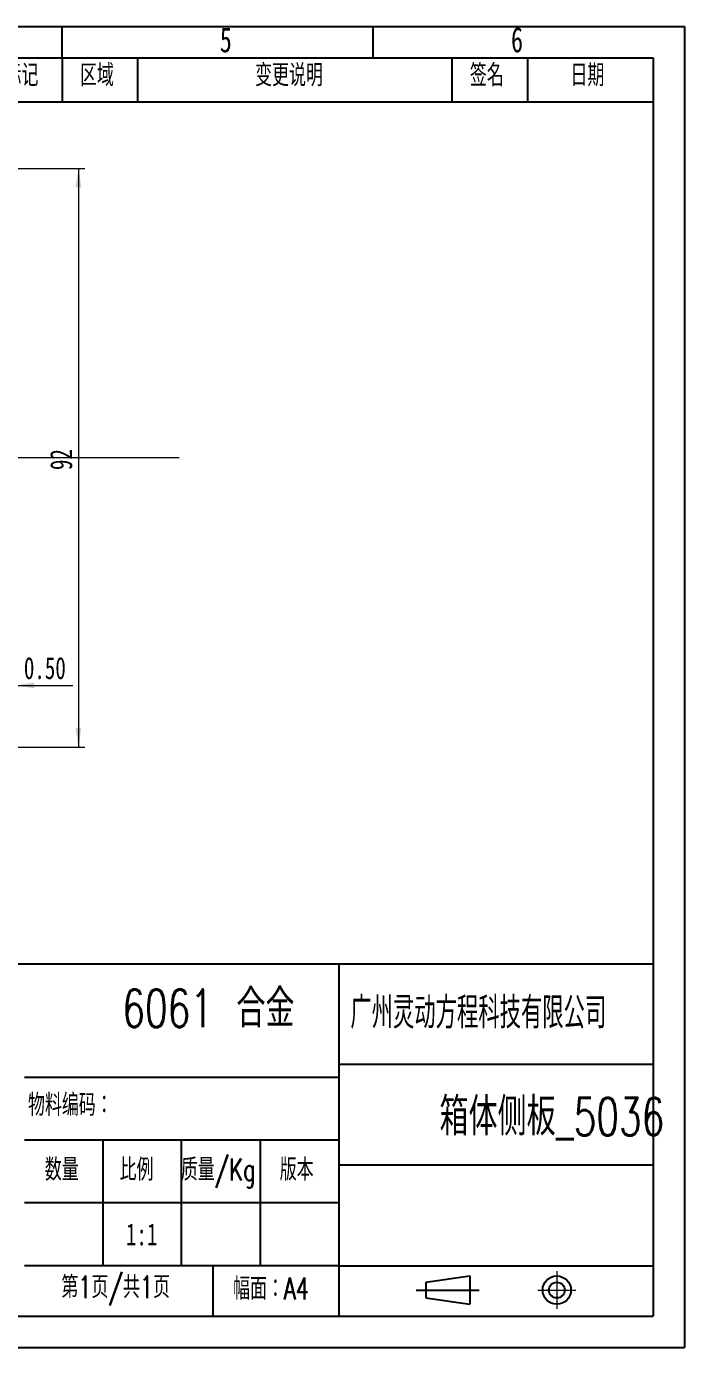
# Model space of a CAD drawing. Header units: millimetres. Extents: x 0 to 297, y 0 to 210.
# Drawn here: x 192.3 to 297, y 0 to 210 of the extents above; entities that cross this region are included whole.
import ezdxf

# ---------------------------------------------------------------- set-up
doc = ezdxf.new("R2010")
doc.units = ezdxf.units.MM
doc.linetypes.add('SLD-中心线', pattern=[34.29, 30.48, -1.27, 1.27, -1.27])
doc.linetypes.add('SLD-实线', pattern=[0])
for name, color, linetype in [('中心线层', 1, 'SLD-中心线'), ('尺寸线层', 83, 'SLD-实线'), ('文本', 7, 'SLD-实线')]:
    doc.layers.add(name, color=color, linetype=linetype)
doc.styles.add('SLDTEXTSTYLE0', font='TXT', dxfattribs={"width": 0.7, "bigfont": 'bigfont'})
doc.styles.add('SLDTEXTSTYLE1', font='TXT', dxfattribs={"width": 0.7})
doc.styles.add('SLDTEXTSTYLE2', font='TXT', dxfattribs={"width": 0.616621, "bigfont": 'bigfont'})
doc.dimstyles.new('SLDDIMSTYLE0', dxfattribs={"dimtxt": 3.5, "dimasz": 3, "dimexe": 0, "dimexo": 0.0625, "dimgap": 0.875, "dimtad": 2, "dimrnd": 1e-09, "dimzin": 12, "dimdsep": 46, "dimtxsty": 'SLDTEXTSTYLE1', "dimsah": 1, "dimcen": 0.09, "dimadec": 0, "dimazin": 3, "dimtfac": 1, "dimtofl": 0, "dimtmove": 0, "dimatfit": 3, "dimfxl": 0, "dimfrac": 2, "dimtolj": 1, "dimtzin": 12, "dimarcsym": 0})
doc.dimstyles.new('SLDDIMSTYLE5', dxfattribs={"dimtxt": 3.5, "dimasz": 3, "dimexe": 0, "dimexo": 0.0625, "dimgap": 0.875, "dimtad": 2, "dimrnd": 1e-09, "dimzin": 0, "dimdsep": 46, "dimtxsty": 'SLDTEXTSTYLE1', "dimsah": 1, "dimcen": 0.09, "dimadec": 0, "dimazin": 0, "dimtfac": 1, "dimtmove": 0, "dimatfit": 0, "dimfxl": 0, "dimfrac": 2, "dimtolj": 1, "dimtzin": 12, "dimarcsym": 0})

# ---------------------------------------------------------------- blocks, each defined once
blk = doc.blocks.new('SW_TABLEANNOTATION_0')
at = {"color": 0}
for p, q in [((0, 0), (0, -7)), ((0, 0), (12, 0)), ((12, 0), (12, -7)), ((12, 0), (24, 0)), ((24, 0), (24, -7)), ((24, 0), (74, 0)), ((74, 0), (74, -7)), ((74, 0), (86, 0)), ((86, 0), (86, -7)), ((86, 0), (106, 0)), ((106, 0), (106, -7)), ((0, -7), (12, -7)), ((12, -7), (24, -7)), ((24, -7), (74, -7)), ((74, -7), (86, -7)), ((86, -7), (106, -7))]:
    blk.add_line(p, q, dxfattribs=at)
at = {"color": 0, "char_height": 3.5, "attachment_point": 1, "style": 'SLDTEXTSTYLE0'}
for s, insert in [('标记', (2.85, -1.01)), ('区域', (14.85, -1.01)), ('变更说明', (42.7, -1.01)), ('签名', (76.85, -1.01)), ('日期', (92.85, -1.01))]:
    blk.add_mtext(s, dxfattribs=dict(at, insert=insert))
blk = doc.blocks.new('_D_1')
at = {"layer": '尺寸线层', "linetype": 'SLD-实线', "lineweight": 18}
for p, q in [((189.61, 187.44), (201.61, 187.44)), ((200.61, 187.44), (200.61, 95.44)), ((189.61, 95.44), (201.61, 95.44))]:
    blk.add_line(p, q, dxfattribs=at)
for points in [[(200.61, 187.44), (200.16, 184.44), (201.06, 184.44)], [(200.61, 95.44), (201.06, 98.44), (200.16, 98.44)]]:
    blk.add_solid(points, dxfattribs=at)
at = {"layer": '尺寸线层', "linetype": 'SLD-实线', "lineweight": 18, "insert": (196.1, 139.48), "char_height": 3.5, "attachment_point": 1, "rotation": 90, "style": 'SLDTEXTSTYLE1'}
blk.add_mtext('92', dxfattribs=at)
blk = doc.blocks.new('_D_11')
at = {"layer": '尺寸线层', "linetype": 'SLD-实线', "lineweight": 18}
for p, q in [((190.11, 105.25), (184.11, 105.25)), ((190.11, 105.25), (190.61, 105.25)), ((190.61, 105.25), (199.71, 105.25))]:
    blk.add_line(p, q, dxfattribs=at)
for points in [[(190.11, 105.25), (187.11, 105.7), (187.11, 104.8)], [(190.61, 105.25), (193.61, 104.8), (193.61, 105.7)]]:
    blk.add_solid(points, dxfattribs=at)
at = {"layer": '尺寸线层', "linetype": 'SLD-实线', "lineweight": 18, "insert": (191.93, 109.76), "char_height": 3.5, "attachment_point": 1, "style": 'SLDTEXTSTYLE1'}
blk.add_mtext('0.50', dxfattribs=at)

msp = doc.modelspace()

# ---------------------------------------------------------------- linework, layer by layer
for p, q in [((0, 210), (297, 210)), ((198, 205), (198, 210)), ((247.5, 205), (247.5, 210)), ((297, 210), (297, 0)), ((25, 205), (292, 205)), ((292, 205), (292, 5)), ((112, 61), (292, 61)), ((242, 61), (242, 5)), ((292, 45), (242, 45)), ((192, 43), (242, 43)), ((192, 33), (242, 33)), ((204.5, 33), (204.5, 13)), ((217, 13), (217, 33)), ((229.5, 33), (229.5, 13)), ((292, 29), (242, 29)), ((242, 23), (192, 23)), ((242, 13), (192, 13)), ((222, 13), (222, 5)), ((242, 13), (292, 13)), ((255.8262578, 10.3842907), (262.8262578, 11.3842907)), ((262.8262578, 11.3842907), (262.8262578, 6.8842907)), ((254.3262578, 9.1342907), (264.3262578, 9.1342907)), ((255.8262578, 10.3842907), (255.8262578, 7.8842907)), ((255.8262578, 7.8842907), (262.8262578, 6.8842907)), ((25, 5), (292, 5)), ((0, 0), (297, 0))]:
    msp.add_line(p, q)
at = {"linetype": 'SLD-中心线', "lineweight": 18}
msp.add_line((216.6408303, 141.442907), (45.1134434, 141.442907), dxfattribs=at)
for radius in [2.25, 1.25]:
    msp.add_circle((276.6807843, 9.1342907), radius)
at = {"layer": '中心线层', "linetype": 'SLD-中心线', "lineweight": 18}
for p, q in [((276.6807843, 12.1342907), (276.6807843, 6.1342907)), ((273.6807843, 9.1342907), (279.6807843, 9.1342907))]:
    msp.add_line(p, q, dxfattribs=at)

# ---------------------------------------------------------------- block references
msp.add_blockref('SW_TABLEANNOTATION_0', (186, 205))

# ---------------------------------------------------------------- texts
at = {"layer": '文本', "linetype": 'SLD-实线', "lineweight": 18}
for s, insert, char_height, attachment_point, style in [('5', (223.0885135, 209.8869199), 4, 1, 'SLDTEXTSTYLE1'), ('6', (269.4005369, 209.8869199), 4, 1, 'SLDTEXTSTYLE1'), ('6061 合金', (221.2780126, 56.9220768), 6, 2, 'SLDTEXTSTYLE0'), ('广州灵动方程科技有限公司', (243.8452362, 55.7191205), 5, 1, 'SLDTEXTSTYLE2'), ('物料编码：', (192.5793345, 40.3195042), 3.5, 1, 'SLDTEXTSTYLE0'), ('箱体侧板_5036', (275.8985218, 39.7103889), 6, 2, 'SLDTEXTSTYLE0'), ('数量', (195.2585289, 30.0414095), 3.5, 1, 'SLDTEXTSTYLE0'), ('比例', (207.152454, 30.0414095), 3.5, 1, 'SLDTEXTSTYLE0'), ('质量/Kg', (216.8820442, 30.0414095), 3.5, 1, 'SLDTEXTSTYLE0'), ('版本', (232.6177463, 30.0414095), 3.5, 1, 'SLDTEXTSTYLE0'), ('1:1', (208.1559731, 19.7390396), 3.5, 1, 'SLDTEXTSTYLE1'), ('第1页/共1页', (197.8882411, 11.3598807), 3.5, 1, 'SLDTEXTSTYLE0'), ('幅面：A4', (225.1925109, 11.1164645), 3.5, 1, 'SLDTEXTSTYLE0')]:
    msp.add_mtext(s, dxfattribs=dict(at, insert=insert, char_height=char_height, attachment_point=attachment_point, style=style))

# ---------------------------------------------------------------- dimensions: what is measured, and where the dimension line sits
at = {"layer": '尺寸线层', "linetype": 'SLD-实线', "lineweight": 18}
dim = msp.add_linear_dim(base=(200.6134434, 95.442907), p1=(189.6134434, 187.442907), p2=(189.6134434, 95.442907), angle=90, dimstyle='SLDDIMSTYLE0', dxfattribs=at)
dim.commit()
dim.dimension.update_dxf_attribs({"geometry": '_D_1', "text_midpoint": (200.6134434, 141.442907), "dimtype": 160})
dim = msp.add_linear_dim(base=(190.6134434, 105.2474738), p1=(190.1134434, 96.442907), p2=(190.6134434, 96.442907), dimstyle='SLDDIMSTYLE5', dxfattribs=at)
dim.commit()
dim.dimension.update_dxf_attribs({"geometry": '_D_11', "text_midpoint": (195.8183525, 105.2474738), "dimtype": 160})

doc.saveas('drawing.dxf')
